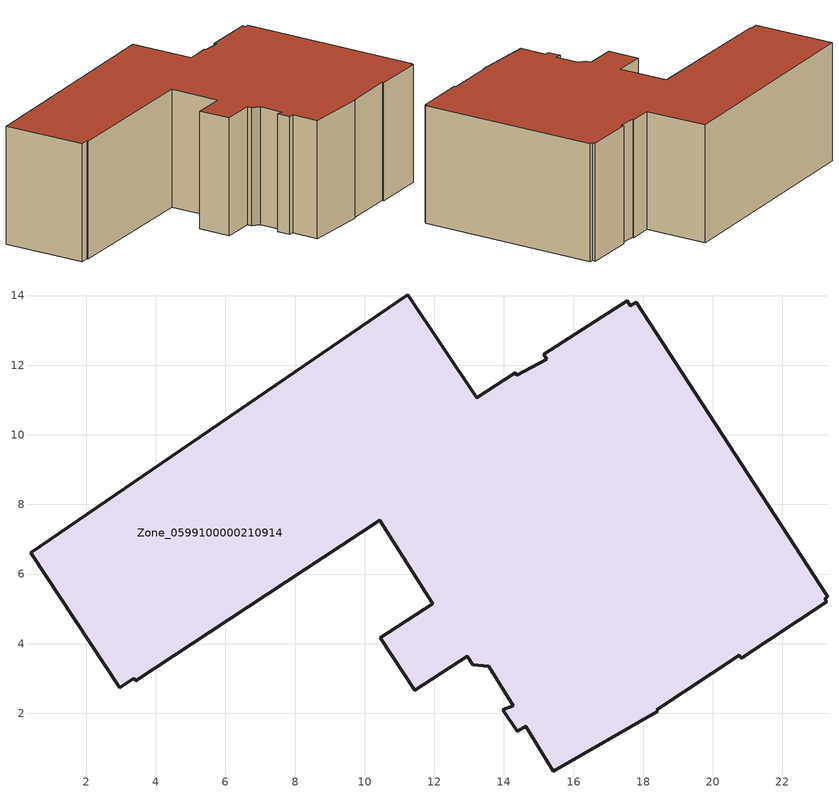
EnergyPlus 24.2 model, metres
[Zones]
Zone_0599100000210914
 floor ground (C_G): 14.37,11.71 15.24,12.17 15.15,12.31 17.54,13.85 17.63,13.71 17.8,13.8 23.3,5.35 23.21,5.29 23.27,5.2 20.81,3.58 20.76,3.67 18.39,2.1 18.42,2.06 15.42,0.34 14.63,1.62 14.38,1.48 13.97,2.1 14.27,2.22 13.57,3.35 13.1,3.4 12.94,3.64 11.43,2.66 10.45,4.17 11.96,5.15 10.43,7.54 3.42,2.93 3.37,3 2.96,2.73 0.41,6.61 11.24,14.02 13.22,11.06 14.33,11.78 z0
 wall outside (C_F): 11.96,5.15 10.45,4.17 11.43,2.66 12.94,3.64 13.1,3.4 13.57,3.35 14.27,2.22 13.97,2.1 14.38,1.48 14.63,1.62 15.42,0.34 18.42,2.06 18.39,2.1 20.76,3.67 20.81,3.58 23.27,5.2 23.21,5.29 23.3,5.35 17.8,13.8 17.63,13.71 17.54,13.85 15.15,12.31 15.24,12.17 14.37,11.71 14.33,11.78 13.22,11.06 11.24,14.02 0.41,6.61 2.96,2.73 3.37,3 3.42,2.93 10.43,7.54 11.96,5.15 z0:6.65
 roof outside (C_R): 3.42,2.93 10.43,7.54 11.96,5.15 10.45,4.17 11.43,2.66 12.94,3.64 13.1,3.4 13.57,3.35 14.27,2.22 13.97,2.1 14.38,1.48 14.63,1.62 15.42,0.34 18.42,2.06 18.39,2.1 20.76,3.67 20.81,3.58 23.27,5.2 23.21,5.29 23.3,5.35 17.8,13.8 17.63,13.71 17.54,13.85 15.15,12.31 15.24,12.17 14.37,11.71 14.33,11.78 13.22,11.06 11.24,14.02 0.41,6.61 2.96,2.73 3.37,3 z6.65
[BUILDING]
Pand.0599100000210914: North Axis=0; Terrain=City; Loads Convergence Tolerance Value=0.04; Temperature Convergence Tolerance Value=0.4; Solar Distribution=FullExterior; Maximum Number of Warmup Days=25; Minimum Number of Warmup Days=1
[Site:Location]
Rotterdam.The.Hague.AP_ZH_NLD Design_Conditions: Latitude=51.96; Longitude=4.45; Time Zone=1; Elevation=-4.5
[SITE:GROUNDTEMPERATURE:BUILDINGSURFACE]
18, 18, 18, 18, 18, 18, 18, 18, 18, 18, 18, 18
[MATERIAL] Thermal Absorptance=0.9; Solar Absorptance=0.7; Visible Absorptance=0.7
Name | Roughness | Thickness | Conductivity | Density | Specific Heat
G.D.1965 | MediumSmooth | 0.15 | 1 | 540 | 1210
F.D.1965 | Rough | 0.3 | 0.857143 | 1920 | 840
R.D.1965 | MediumRough | 0.2 | 0.08 | 1500 | 1000
[CONSTRUCTION]
C_G: G.D.1965
C_F: F.D.1965
C_R: R.D.1965
[ZONE]
Zone_0599100000210914: Type=1; Multiplier=1; Ceiling Height=Autocalculate; Volume=Autocalculate; Floor Area=autocalculate; Part of Total Floor Area=Yes
[ZONEINFILTRATION:DESIGNFLOWRATE]
Infil_Zone_0599100000210914: Zone or ZoneList or Space or SpaceList=Zone_0599100000210914; Schedule=AlwaysOn; Design Flow Rate Calculation Method=Flow/Area; Flow Rate per Floor Area=0.0042; Constant Term Coefficient=1; Temperature Term Coefficient=0; Velocity Term Coefficient=0; Velocity Squared Term Coefficient=0
[HVACTEMPLATE:ZONE:IDEALLOADSAIRSYSTEM]
Zone_0599100000210914: Maximum Heating Supply Air Temperature=50; Minimum Cooling Supply Air Temperature=13; Maximum Heating Supply Air Humidity Ratio=0.0156; Minimum Cooling Supply Air Humidity Ratio=0.0077; Heating Limit=NoLimit; Cooling Limit=NoLimit; Dehumidification Control Type=ConstantSensibleHeatRatio; Cooling Sensible Heat Ratio=0.7; Dehumidification Setpoint=60; Humidification Control Type=None; Humidification Setpoint=30; Outdoor Air Method=None; Outdoor Air Flow Rate per Person=0.00944; Outdoor Air Flow Rate per Zone Floor Area=0; Outdoor Air Flow Rate per Zone=0; Demand Controlled Ventilation Type=None; Outdoor Air Economizer Type=NoEconomizer; Heat Recovery Type=None; Sensible Heat Recovery Effectiveness=0.7; Latent Heat Recovery Effectiveness=0.65
[ZONECONTROL:THERMOSTAT]
ThermostatControl_Zone_0599100000210914: Zone or ZoneList=Zone_0599100000210914; Control Type Schedule=DualSetpointControlType; Control 1=Thermostat_Zone_0599100000210914; Temperature Difference Between Cutout And Setpoint=0
[THERMOSTATSETPOINT:DUALSETPOINT]
Thermostat_Zone_0599100000210914: Heating Setpoint Temperature Schedule=HeatingSetpoint_Zone_0599100000210914; Cooling Setpoint Temperature Schedule=CoolingSetpoint_Zone_0599100000210914
[SCHEDULE:COMPACT]
HeatingSetpoint_Zone_0599100000210914: Through: 12/31, For: AllDays, Until: 24:00, 21
CoolingSetpoint_Zone_0599100000210914: Through: 12/31, For: AllDays, Until: 24:00, 24
DualSetpointControlType: Through: 12/31, For: AllDays, Until: 24:00, 4
AlwaysOn: Through: 12/31, For: AllDays, Until: 24:00, 1
